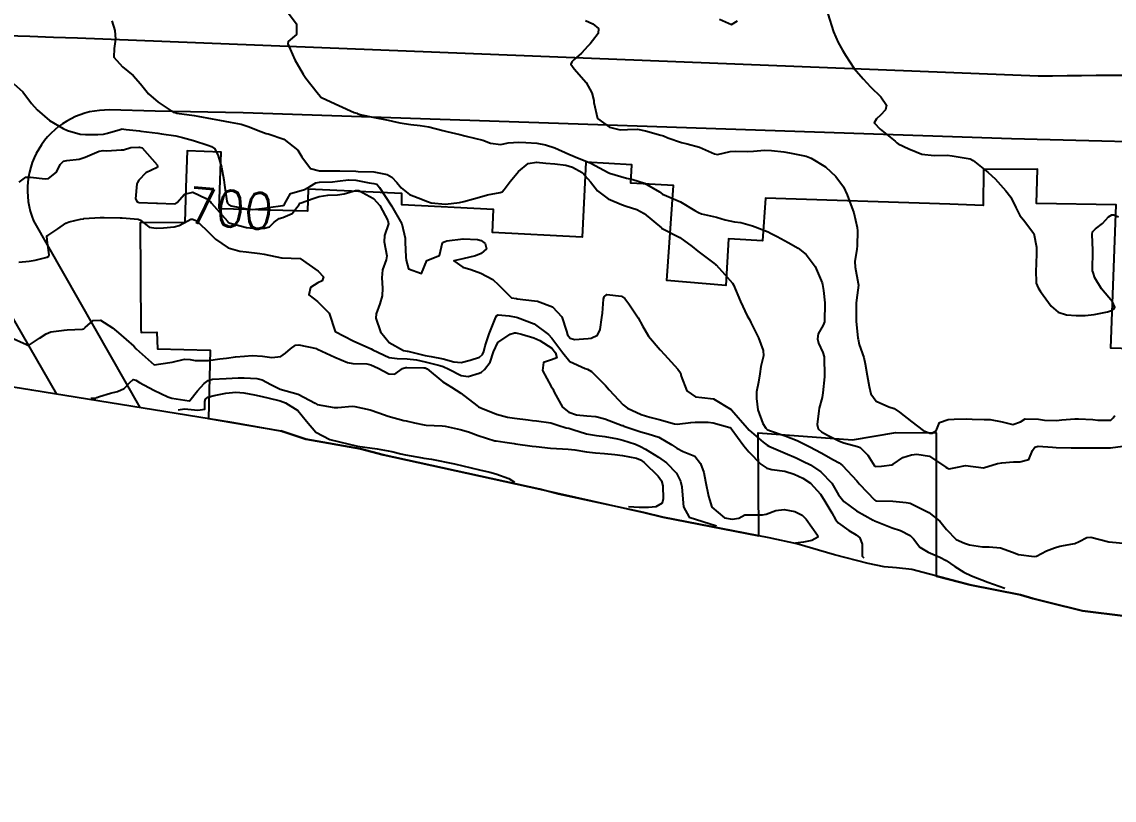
# Model space of a CAD drawing. Header units: metres. Extents: x 286371 to 293043, y 7462578 to 7466404.
# Drawn here: x 292609.2 to 292730.1, y 7462618.2 to 7462704.4 of the extents above; entities that cross this region are included whole.
import ezdxf
from ezdxf.enums import TextEntityAlignment as Align

# ---------------------------------------------------------------- set-up
doc = ezdxf.new("R2010")
doc.units = ezdxf.units.M
doc.header["$MEASUREMENT"] = 0
for name, color, linetype in [('Area', 45, 'Continuous'), ('Cotas', 45, 'Continuous'), ('Curvas de Nivel 1m', 11, 'Continuous'), ('Curvas de Nivel 5m', 15, 'Continuous'), ('Edificações', 30, 'Continuous'), ('Vias primárias', 230, 'Continuous')]:
    doc.layers.add(name, color=color, linetype=linetype)
doc.styles.add('Style-STANDARD', font='STANDARD.shx')

msp = doc.modelspace()

# ---------------------------------------------------------------- linework, layer by layer
at = {"layer": 'Area'}
msp.add_polyline3d([(292731.37, 7462638.57, 700.99), (292726.64, 7462639.15, 698.48), (292722.9, 7462640.09, 700.15), (292721.14, 7462640.53, 700.36), (292719.76, 7462640.92, 700.47), (292714.17, 7462642.04, 698.05), (292707.72, 7462643.73, 699.04), (292706.04, 7462643.93, 699.08), (292704.68, 7462644.05, 699.21), (292702.89, 7462644.42, 699.41), (292699.17, 7462645.38, 701.05), (292695, 7462646.6, 704.16), (292691.92, 7462647.24, 704.58), (292680.16, 7462649.52, 707.41), (292678.07, 7462650.07, 703.4), (292668.6, 7462652.09, 706.03), (292666.55, 7462652.64, 705.94), (292649.22, 7462656.43, 704.97), (292646.71, 7462657.09, 704.95), (292640.65, 7462658.19, 706.57), (292637.86, 7462659.1, 704.09), (292638.06, 7462659.04, 703.52), (292632.43, 7462660.04, 706.39), (292610.31, 7462663.6, 702.14), (292602.93, 7462664.8, 704.8)], dxfattribs=at)
at = {"layer": 'Curvas de Nivel 1m', "flags": 128}
for points, elevation in [([(292638.45, 7462705.69), (292639.59, 7462704.2), (292639.59, 7462703.01), (292638.68, 7462702.21), (292638.63, 7462701.97), (292639.43, 7462700.2), (292640.33, 7462698.62), (292640.64, 7462698.18), (292641.9, 7462696.57), (292642.21, 7462696.16), (292642.29, 7462696.07), (292642.46, 7462695.98), (292644.28, 7462695.15), (292646, 7462694.37), (292646.27, 7462694.28), (292646.4, 7462694.22), (292646.81, 7462694.09), (292648.26, 7462693.81), (292649.74, 7462693.52), (292650.25, 7462693.4), (292651.04, 7462693.22), (292652.25, 7462693.03), (292653.3, 7462692.93), (292654.25, 7462692.79), (292655.8, 7462692.38), (292656.24, 7462692.26), (292657.68, 7462691.91), (292658.23, 7462691.78), (292658.38, 7462691.75), (292660.23, 7462691.3), (292661.1, 7462690.98), (292662.22, 7462690.82), (292663.03, 7462691.02), (292664.22, 7462691.09), (292665, 7462691.03), (292666.22, 7462690.95), (292667.19, 7462690.79), (292668.21, 7462690.46), (292669.76, 7462689.73), (292670.2, 7462689.55), (292670.46, 7462689.46), (292672.19, 7462688.74), (292674.12, 7462687.72), (292674.17, 7462687.69), (292674.27, 7462687.66), (292676.16, 7462687.09), (292676.84, 7462686.94), (292678.15, 7462686.54), (292679.78, 7462685.58), (292680.13, 7462685.33), (292680.56, 7462685.14), (292682.12, 7462684.48), (292683.72, 7462683.52), (292684.1, 7462683.29), (292684.46, 7462683.15), (292686.09, 7462682.77), (292687.08, 7462682.48), (292688.09, 7462682.26), (292688.81, 7462682.17), (292690.08, 7462681.82), (292691.18, 7462681.4), (292691.81, 7462681.13), (292692.07, 7462681), (292692.81, 7462680.62), (292694.05, 7462679.98), (292695.14, 7462679.34), (292696.03, 7462678.62), (292697.04, 7462677.31), (292697.81, 7462675.48), (292697.86, 7462675.3), (292697.97, 7462674.63), (292698.09, 7462673.29), (292698.09, 7462673.16), (292698.06, 7462671.29), (292698.05, 7462671.16), (292697.92, 7462670.81), (292697.35, 7462669.86), (292697.28, 7462669.3), (292697.41, 7462668.83), (292697.87, 7462667.79), (292698.01, 7462667.29), (292698.03, 7462667.12), (292698.06, 7462665.29), (292698.05, 7462665.07), (292697.89, 7462663.3), (292697.79, 7462662.8), (292697.47, 7462661.61), (292697.42, 7462661.31), (292697.24, 7462659.81), (292697.36, 7462659.31), (292697.73, 7462658.98), (292698.4, 7462658.62), (292699.71, 7462657.95), (292700.21, 7462657.76), (292701.71, 7462657.38), (292701.81, 7462657.34), (292702, 7462657.24), (292702.86, 7462656.39), (292703.61, 7462655.21), (292703.64, 7462655.17), (292703.67, 7462655.14), (292704.39, 7462655.19), (292705.53, 7462655.33), (292705.68, 7462655.4), (292706.72, 7462656.13), (292707.69, 7462656.46), (292708.3, 7462656.53), (292709.69, 7462656.29), (292711.49, 7462655.09), (292711.67, 7462654.95), (292711.85, 7462654.91), (292712.8, 7462655.07), (292713.49, 7462655.24), (292713.68, 7462655.25), (292715.67, 7462655.02), (292717.21, 7462655.48), (292717.68, 7462655.57), (292718.98, 7462655.68), (292719.68, 7462655.66), (292720.69, 7462655.94), (292721.1, 7462656.94), (292721.35, 7462657.3), (292721.71, 7462657.42), (292723.31, 7462657.31), (292723.71, 7462657.27), (292725.36, 7462657.23), (292725.71, 7462657.23), (292727.36, 7462657.2), (292727.71, 7462657.21), (292729.32, 7462657.21), (292729.71, 7462657.2), (292731.1, 7462657.4)], 697), ([(292619.16, 7462704.5), (292619.48, 7462703.43), (292619.55, 7462702.5), (292619.41, 7462701.47), (292619.38, 7462700.5), (292620.35, 7462699.43), (292621.54, 7462698.47), (292622.32, 7462697.55), (292623.21, 7462696.44), (292624.29, 7462695.5), (292625.95, 7462694.4), (292626.27, 7462694.31), (292626.37, 7462694.29), (292628.27, 7462694.02), (292628.67, 7462693.95), (292630.26, 7462693.66), (292631.07, 7462693.51), (292632.25, 7462693.31), (292633.47, 7462693.06), (292634.24, 7462692.83), (292635.65, 7462692.25), (292636.23, 7462692.05), (292636.48, 7462691.99), (292638.22, 7462691.41), (292639.75, 7462690.19), (292640.19, 7462689.44), (292641.17, 7462688.17), (292642.17, 7462687.91), (292642.43, 7462687.89), (292644.17, 7462687.89), (292644.4, 7462687.89), (292646.17, 7462687.86), (292646.42, 7462687.84), (292648.17, 7462687.8), (292649.63, 7462687.51), (292650.16, 7462687.19), (292650.73, 7462686.6), (292651.21, 7462686.02), (292652.13, 7462685.29), (292653.06, 7462684.91), (292654.12, 7462684.49), (292654.51, 7462684.36), (292656.12, 7462684.21), (292657.64, 7462684.39), (292658.12, 7462684.5), (292659.22, 7462684.79), (292660.13, 7462685.07), (292660.76, 7462685.24), (292662.14, 7462685.5), (292662.39, 7462685.59), (292662.59, 7462685.84), (292663.28, 7462686.71), (292664.17, 7462687.81), (292665.25, 7462688.73), (292666.19, 7462688.86), (292667.21, 7462688.75), (292668.19, 7462688.66), (292669.41, 7462688.52), (292670.18, 7462688.3), (292671.24, 7462687.71), (292672.16, 7462686.67), (292672.92, 7462685.68), (292674.13, 7462684.79), (292675.6, 7462684.16), (292676.11, 7462684), (292677.29, 7462683.62), (292678.1, 7462683.19), (292680.02, 7462681.58), (292680.07, 7462681.53), (292680.16, 7462681.49), (292682.06, 7462680.5), (292683.41, 7462679.52), (292684.04, 7462679), (292685.81, 7462677.69), (292686.01, 7462677.54), (292686.08, 7462677.48), (292687.04, 7462676.43), (292687.88, 7462675.46), (292687.98, 7462675.29), (292688.76, 7462673.44), (292689.51, 7462671.85), (292689.75, 7462671.43), (292689.92, 7462671.11), (292690.74, 7462669.41), (292691.29, 7462667.99), (292691.31, 7462667.4), (292691.02, 7462666.23), (292690.9, 7462665.41), (292690.74, 7462664.49), (292690.55, 7462663.41), (292690.52, 7462662.69), (292690.67, 7462661.41), (292691.23, 7462659.92), (292691.56, 7462659.4), (292691.73, 7462659.25), (292691.99, 7462659.13), (292693.72, 7462658.56), (292695.03, 7462658.03), (292695.71, 7462657.7), (292696.43, 7462657.32), (292697.69, 7462656.65), (292699.07, 7462655.9), (292699.68, 7462655.55), (292700.05, 7462655.27), (292701.65, 7462653.55), (292701.79, 7462653.38), (292701.91, 7462653.24), (292703.62, 7462651.41), (292703.74, 7462651.34), (292705.62, 7462651.32), (292707.1, 7462651.15), (292707.55, 7462651.08), (292707.61, 7462651.06), (292707.77, 7462650.99), (292709.6, 7462650.04), (292710.83, 7462649.1), (292711.57, 7462648.16), (292712.63, 7462647.07), (292713.55, 7462646.65), (292714.12, 7462646.48), (292715.54, 7462646.25), (292716.3, 7462646.25), (292717.54, 7462646.13), (292718.86, 7462645.65), (292719.53, 7462645.42), (292721.28, 7462645.18), (292721.53, 7462645.23), (292722.64, 7462645.81), (292723.54, 7462646.15), (292724.12, 7462646.32), (292725.55, 7462646.59), (292725.79, 7462646.63), (292726.26, 7462646.86), (292727.11, 7462647.3), (292727.55, 7462647.33), (292729.54, 7462646.81), (292731.54, 7462646.61)], 698), ([(292671.59, 7462704.54), (292672.42, 7462704.19), (292673.05, 7462703.68), (292672.99, 7462703.1), (292672.39, 7462702.31), (292672.11, 7462701.97), (292671.87, 7462701.7), (292671.15, 7462700.94), (292670.36, 7462700.22), (292670.09, 7462699.99), (292669.98, 7462699.73), (292670.35, 7462699.2), (292671.68, 7462697.7), (292672.31, 7462696.55), (292672.52, 7462695.69), (292672.52, 7462695.46), (292672.92, 7462693.68), (292674.25, 7462692.73), (292675.44, 7462692.45), (292676.25, 7462692.47), (292677.36, 7462692.5), (292678.25, 7462692.35), (292679.95, 7462691.87), (292680.24, 7462691.77), (292680.73, 7462691.57), (292682.23, 7462691.04), (292682.86, 7462690.89), (292684.21, 7462690.53), (292685.9, 7462689.78), (292686.2, 7462689.71), (292687.63, 7462690.03), (292688.2, 7462690.09), (292689.56, 7462690.06), (292690.2, 7462690.07), (292691.43, 7462690.18), (292692.21, 7462690.17), (292693.56, 7462690.01), (292694.2, 7462689.9), (292696.02, 7462689.51), (292696.2, 7462689.46), (292696.59, 7462689.32), (292698.18, 7462688.33), (292699.31, 7462687.28), (292700.15, 7462686.13), (292700.56, 7462685.26), (292700.83, 7462684.55), (292701.3, 7462683.25), (292701.69, 7462681.63), (292701.72, 7462681.24), (292701.69, 7462679.6), (292701.66, 7462679.24), (292701.41, 7462677.85), (292701.46, 7462677.24), (292701.8, 7462675.42), (292701.81, 7462675.24), (292701.61, 7462673.59), (292701.58, 7462673.24), (292701.56, 7462671.61), (292701.57, 7462671.24), (292701.77, 7462669.36), (292701.78, 7462669.24), (292701.89, 7462668.66), (292702.4, 7462667.23), (292702.55, 7462666.53), (292702.8, 7462665.22), (292703.02, 7462664), (292703.21, 7462663.21), (292703.78, 7462662.38), (292705.2, 7462661.75), (292705.77, 7462661.59), (292706.35, 7462661.17), (292707.75, 7462660.09), (292708.99, 7462659.13), (292709.73, 7462658.86), (292709.98, 7462658.86), (292710.41, 7462659.1), (292710.81, 7462660.04), (292711.75, 7462660.37), (292712.43, 7462660.4), (292713.75, 7462660.44), (292714.4, 7462660.4), (292715.75, 7462660.36), (292716.4, 7462660.37), (292717.75, 7462660.11), (292718.92, 7462659.8), (292719.75, 7462660.11), (292720.29, 7462660.42), (292721.76, 7462660.38), (292722.41, 7462660.27), (292723.75, 7462660.26), (292724.33, 7462660.32), (292725.76, 7462660.42), (292726.18, 7462660.44), (292727.76, 7462660.36), (292728.31, 7462660.28), (292729.76, 7462660.3), (292730.04, 7462660.53), (292730.22, 7462660.81)], 696), ([(292608.32, 7462697.53), (292609.3, 7462696.66), (292610.28, 7462695.36), (292610.9, 7462694.64), (292612.26, 7462693.49), (292613.76, 7462692.59), (292614.24, 7462692.38), (292615.65, 7462691.97), (292616.23, 7462691.91), (292617.62, 7462691.91), (292618.24, 7462691.96), (292618.69, 7462692.06), (292620.07, 7462692.49), (292620.2, 7462692.53), (292620.24, 7462692.54), (292620.74, 7462692.48), (292622.24, 7462692.32), (292622.39, 7462692.31), (292624.24, 7462692.06), (292624.66, 7462691.99), (292626.23, 7462691.76), (292627, 7462691.61), (292628.22, 7462691.26), (292629.79, 7462690.76), (292630.21, 7462690.6), (292630.55, 7462690.33), (292630.94, 7462689.57), (292631.31, 7462688.32), (292631.55, 7462686.92), (292631.63, 7462686.31), (292631.89, 7462684.54), (292631.97, 7462684.31), (292632.11, 7462684.16), (292632.37, 7462684.04), (292634.11, 7462683.68), (292634.74, 7462683.63), (292636.11, 7462683.75), (292636.52, 7462683.83), (292638.11, 7462684.07), (292638.22, 7462684.11), (292638.28, 7462684.21), (292638.96, 7462685.38), (292640.14, 7462685.74), (292640.49, 7462685.83), (292641.09, 7462686.17), (292641.75, 7462686.57), (292642.15, 7462686.63), (292643.6, 7462686.69), (292644.15, 7462686.74), (292645.37, 7462686.9), (292646.16, 7462686.86), (292647.65, 7462686.57), (292648.15, 7462686.51), (292648.5, 7462686.41), (292648.81, 7462686.05), (292650.11, 7462684.03), (292651.26, 7462682.02), (292651.62, 7462680.45), (292651.62, 7462680.01), (292651.72, 7462678.32), (292651.76, 7462678.01), (292652.01, 7462677.05), (292653.46, 7462676.53), (292654.02, 7462677.97), (292655.45, 7462678.53), (292655.78, 7462679.95), (292656.06, 7462680.09), (292656.26, 7462680.15), (292658.06, 7462680.38), (292659.65, 7462680.29), (292660.06, 7462680.2), (292660.49, 7462679.87), (292660.65, 7462679.26), (292660.04, 7462678.75), (292659.42, 7462678.5), (292658.03, 7462678.17), (292657.02, 7462677.92), (292658.01, 7462677.22), (292658.92, 7462676.97), (292660, 7462676.58), (292661.34, 7462675.85), (292661.98, 7462675.26), (292663.42, 7462673.82), (292663.95, 7462673.75), (292664.02, 7462673.74), (292665.95, 7462673.5), (292666.28, 7462673.45), (292667.94, 7462672.85), (292668.99, 7462671.74), (292669.49, 7462670.14), (292669.62, 7462669.73), (292669.89, 7462669.36), (292670.39, 7462669.21), (292671.89, 7462669.33), (292672.22, 7462669.36), (292672.92, 7462669.68), (292673.24, 7462670.34), (292673.42, 7462671.67), (292673.47, 7462672.14), (292673.58, 7462673.67), (292673.67, 7462673.95), (292673.96, 7462674.22), (292675.59, 7462674.01), (292675.96, 7462673.77), (292676.08, 7462673.63), (292676.41, 7462673.17), (292677.42, 7462671.61), (292677.91, 7462670.73), (292678.59, 7462669.59), (292679.87, 7462668.06), (292680.35, 7462667.57), (292681.84, 7462665.94), (292682.13, 7462665.54), (292682.2, 7462665.16), (292682.83, 7462663.53), (292683.79, 7462662.86), (292684.49, 7462662.81), (292685.79, 7462662.63), (292687.73, 7462661.46), (292687.77, 7462661.41), (292689.5, 7462659.43), (292689.73, 7462659.19), (292691.26, 7462657.85), (292691.71, 7462657.5), (292691.89, 7462657.39), (292693.69, 7462656.63), (292694.93, 7462656.1), (292695.68, 7462655.75), (292696.52, 7462655.32), (292697.66, 7462654.56), (292698.88, 7462653.29), (292699.63, 7462652.03), (292700.2, 7462651.27), (292701.6, 7462650.23), (292703.44, 7462649.22), (292703.58, 7462649.14), (292703.71, 7462649.09), (292705.57, 7462648.36), (292706.46, 7462648.06), (292707.56, 7462647.51), (292707.9, 7462647.14), (292708.62, 7462646.22), (292709.53, 7462645.67), (292710.85, 7462645.09), (292711.52, 7462644.73), (292712.49, 7462644.09), (292713.5, 7462643.45), (292714.33, 7462643.04), (292716.13, 7462642.35), (292718.02, 7462641.67)], 699), ([(292608.88, 7462677.8), (292610.01, 7462677.91), (292610.66, 7462677.99), (292612.02, 7462678.32), (292612.19, 7462678.44), (292612.24, 7462678.61), (292612.04, 7462679.94), (292611.95, 7462680.62), (292611.98, 7462680.69), (292612.06, 7462680.75), (292613.17, 7462681.49), (292614.08, 7462682.09), (292614.42, 7462682.24), (292615.71, 7462682.56), (292616.04, 7462682.6), (292616.08, 7462682.61), (292617.87, 7462682.75), (292618.09, 7462682.75), (292618.31, 7462682.74), (292620.09, 7462682.71), (292620.29, 7462682.7), (292622.09, 7462682.54), (292622.33, 7462682.45), (292623.31, 7462681.67), (292624.07, 7462681.55), (292624.88, 7462681.6), (292626.07, 7462681.7), (292626.63, 7462681.83), (292627.58, 7462682.37), (292627.91, 7462682.54), (292628.09, 7462682.55), (292628.56, 7462682.36), (292630.06, 7462680.91), (292630.64, 7462680.33), (292632.04, 7462679.37), (292633.32, 7462679), (292634.03, 7462678.93), (292635.55, 7462678.74), (292636.03, 7462678.66), (292637.96, 7462678.28), (292638.02, 7462678.27), (292640.02, 7462678.18), (292642, 7462676.77), (292642.58, 7462676.15), (292642.43, 7462675.71), (292641.98, 7462675.49), (292641.16, 7462674.99), (292640.98, 7462674.17), (292641.95, 7462673.43), (292643.22, 7462672.14), (292643.9, 7462670.12), (292645.88, 7462669.07), (292647.63, 7462668.31), (292647.87, 7462668.18), (292648.05, 7462668.06), (292649.85, 7462667.23), (292650.77, 7462667.1), (292651.85, 7462667.06), (292652.89, 7462666.95), (292653.85, 7462666.75), (292655.47, 7462666.32), (292655.84, 7462666.22), (292656.48, 7462665.93), (292657.82, 7462665.24), (292658.61, 7462665.12), (292659.83, 7462665.48), (292660.1, 7462665.61), (292660.42, 7462665.88), (292661.03, 7462666.69), (292661.41, 7462667.86), (292661.88, 7462668.88), (292663.28, 7462669.82), (292663.74, 7462669.97), (292663.9, 7462669.97), (292664.51, 7462669.81), (292665.89, 7462669.39), (292666.55, 7462669.11), (292667.87, 7462668.24), (292668.28, 7462667.75), (292668.42, 7462667.18), (292667.85, 7462666.95), (292666.95, 7462666.67), (292666.86, 7462665.77), (292667.81, 7462664), (292667.97, 7462663.75), (292668.15, 7462663.4), (292669.06, 7462661.74), (292669.77, 7462661.16), (292670.61, 7462660.87), (292671.76, 7462660.76), (292672.76, 7462660.68), (292673.76, 7462660.44), (292675.67, 7462659.71), (292675.74, 7462659.68), (292675.85, 7462659.63), (292677.73, 7462658.99), (292678.55, 7462658.77), (292679.73, 7462658.4), (292681.17, 7462657.55), (292681.71, 7462657.18), (292682.4, 7462656.83), (292683.69, 7462656.29), (292684.35, 7462655.5), (292684.69, 7462654.47), (292684.88, 7462653.5), (292685.23, 7462651.88), (292685.32, 7462651.49), (292685.6, 7462650.66), (292687.01, 7462649.46), (292687.84, 7462649.32), (292688.57, 7462649.44), (292689.24, 7462649.78), (292689.59, 7462649.81), (292691.2, 7462649.79), (292691.59, 7462649.88), (292692.69, 7462650.29), (292693.6, 7462650.38), (292694.78, 7462650.16), (292695.59, 7462649.76), (292696.02, 7462649.33), (292697.3, 7462647.56), (292697.33, 7462647.31), (292696.67, 7462646.94), (292695.74, 7462646.78), (292694.87, 7462646.67)], 701), ([(292607.89, 7462669.49), (292609.73, 7462668.65), (292609.87, 7462668.59), (292609.93, 7462668.59), (292610.04, 7462668.64), (292611.14, 7462669.37), (292611.89, 7462669.86), (292612.42, 7462670.08), (292613.9, 7462670.27), (292614.2, 7462670.28), (292615.9, 7462670.36), (292616.05, 7462670.4), (292616.21, 7462670.55), (292617.11, 7462671.34), (292617.92, 7462671.36), (292619.22, 7462670.5), (292619.9, 7462669.96), (292621.58, 7462668.47), (292621.87, 7462668.19), (292623.84, 7462666.43), (292625.59, 7462666.66), (292625.85, 7462666.71), (292627.2, 7462667.04), (292627.85, 7462667), (292628.39, 7462666.9), (292629.85, 7462666.91), (292631.11, 7462667.06), (292631.86, 7462667.15), (292632.87, 7462667.28), (292633.86, 7462667.37), (292634.69, 7462667.43), (292635.86, 7462667.38), (292636.86, 7462667.23), (292637.86, 7462667.35), (292638.39, 7462667.69), (292638.96, 7462668.2), (292639.49, 7462668.58), (292639.88, 7462668.61), (292641.82, 7462668.21), (292641.87, 7462668.19), (292641.94, 7462668.15), (292643.85, 7462667.25), (292645.27, 7462666.68), (292645.84, 7462666.56), (292647.4, 7462666.51), (292647.84, 7462666.43), (292648.65, 7462666.05), (292649.82, 7462665.41), (292650.49, 7462665.36), (292651.34, 7462666.01), (292651.72, 7462666.12), (292651.84, 7462666.13), (292653.72, 7462666.09), (292653.84, 7462666.08), (292654.08, 7462665.97), (292655.81, 7462664.54), (292656.75, 7462663.93), (292657.79, 7462663.28), (292659.58, 7462661.89), (292659.77, 7462661.76), (292660, 7462661.65), (292661.76, 7462660.93), (292662.98, 7462660.61), (292663.75, 7462660.5), (292665.24, 7462660.31), (292665.75, 7462660.26), (292666.18, 7462660.22), (292667.75, 7462659.98), (292668.55, 7462659.74), (292669.45, 7462659.44), (292669.74, 7462659.38), (292670.2, 7462659.25), (292671.73, 7462658.78), (292672.82, 7462658.59), (292673.73, 7462658.48), (292675.15, 7462658.22), (292675.72, 7462658.06), (292677.15, 7462657.61), (292677.71, 7462657.37), (292678.23, 7462657.07), (292679.69, 7462656.18), (292680.56, 7462655.56), (292681.66, 7462654.4), (292682.12, 7462653.54), (292682.26, 7462652.91), (292682.38, 7462651.53), (292682.46, 7462650.67), (292683.07, 7462649.52), (292686.1, 7462648.56)], 702), ([(292616.85, 7462662.72), (292617.08, 7462662.71), (292617.26, 7462662.71), (292617.38, 7462662.73), (292617.51, 7462662.8), (292617.79, 7462662.92), (292619.02, 7462663.28), (292619.8, 7462663.44), (292620.51, 7462663.78), (292621.15, 7462664.47), (292621.52, 7462664.77), (292621.82, 7462664.71), (292622.23, 7462664.46), (292623.8, 7462663.6), (292625.35, 7462662.86), (292625.79, 7462662.72), (292627.74, 7462662.42), (292627.79, 7462662.45), (292628.64, 7462663.52), (292629.38, 7462664.35), (292629.82, 7462664.68), (292630.29, 7462664.81), (292631.82, 7462664.9), (292633.15, 7462664.96), (292633.82, 7462664.96), (292635.2, 7462664.88), (292635.82, 7462664.74), (292636.78, 7462664.23), (292637.8, 7462663.71), (292638.47, 7462663.53), (292639.79, 7462663.16), (292641.66, 7462662.16), (292641.77, 7462662.08), (292641.9, 7462662.02), (292643.77, 7462661.7), (292644.19, 7462661.7), (292645.77, 7462661.82), (292646.06, 7462661.8), (292647.76, 7462661.41), (292648.71, 7462661.1), (292649.75, 7462660.73), (292651.5, 7462660.25), (292651.75, 7462660.2), (292652.66, 7462659.99), (292653.74, 7462659.77), (292653.97, 7462659.74), (292655.74, 7462659.65), (292656.07, 7462659.6), (292657.73, 7462659.26), (292658.65, 7462658.98), (292659.72, 7462658.6), (292661.56, 7462658.01), (292661.72, 7462657.98), (292662.67, 7462657.84), (292663.71, 7462657.69), (292663.86, 7462657.67), (292665.71, 7462657.4), (292666.15, 7462657.35), (292667.71, 7462657.19), (292669.06, 7462657.09), (292669.7, 7462657.07), (292670.42, 7462657), (292671.7, 7462656.78), (292672.72, 7462656.65), (292673.7, 7462656.59), (292674.85, 7462656.49), (292675.7, 7462656.38), (292677.24, 7462656.07), (292677.69, 7462655.89), (292678.1, 7462655.6), (292679.65, 7462654.07), (292680.03, 7462653.57), (292680.18, 7462653.02), (292680.19, 7462651.57), (292680.08, 7462651.09), (292679.4, 7462650.68), (292678.56, 7462650.6), (292677.53, 7462650.62), (292676.37, 7462650.67)], 703), ([(292626.51, 7462661.44), (292627.22, 7462661.52), (292628.7, 7462661.38), (292629.47, 7462661.5), (292629.46, 7462662.35), (292629.53, 7462662.61), (292629.79, 7462662.82), (292630.49, 7462663.03), (292631.8, 7462663.28), (292632.89, 7462663.38), (292633.79, 7462663.32), (292634.95, 7462663.1), (292635.79, 7462662.92), (292637.52, 7462662.48), (292637.78, 7462662.41), (292638.39, 7462662.21), (292639.76, 7462661.35), (292640.72, 7462660.17), (292641.73, 7462658.94), (292643.29, 7462658.13), (292646.35, 7462657.42), (292648.52, 7462657.11), (292650.16, 7462656.8), (292651.16, 7462656.55), (292651.69, 7462656.43), (292653.55, 7462656.11), (292653.69, 7462656.09), (292654.54, 7462655.96), (292657.11, 7462655.45), (292659.87, 7462654.78), (292661.02, 7462654.51), (292661.66, 7462654.35), (292663.11, 7462653.83), (292663.74, 7462653.4)], 704)]:
    msp.add_lwpolyline(points, dxfattribs=dict(at, elevation=elevation))
at = {"layer": 'Curvas de Nivel 5m', "flags": 128}
for points, elevation in [([(292698.44, 7462705.29), (292699.06, 7462703.28), (292699.56, 7462702.11), (292700.05, 7462701.27), (292700.38, 7462700.73), (292701.36, 7462699.25), (292702.33, 7462698.08), (292703.16, 7462697.22), (292704.3, 7462696.1), (292704.92, 7462695.19), (292704.8, 7462694.67), (292704.27, 7462694.07), (292703.81, 7462693.67), (292703.57, 7462693.21), (292704.24, 7462692.5), (292705.9, 7462691.18), (292706.07, 7462691.02), (292706.22, 7462690.89), (292707.41, 7462690.35), (292708.21, 7462689.99), (292708.83, 7462689.76), (292710.2, 7462689.6), (292711.66, 7462689.64), (292712.2, 7462689.58), (292713.98, 7462689.28), (292714.2, 7462689.22), (292714.54, 7462689.05), (292716.17, 7462687.73), (292716.94, 7462687.01), (292718.14, 7462685.7), (292718.68, 7462684.99), (292719.26, 7462683.83), (292719.69, 7462682.97), (292720.1, 7462682.46), (292721.24, 7462680.95), (292721.54, 7462679.45), (292721.53, 7462678.94), (292721.5, 7462677.46), (292721.46, 7462676.94), (292721.49, 7462675.44), (292721.72, 7462674.94), (292721.97, 7462674.55), (292723.17, 7462672.92), (292723.93, 7462672.26), (292724.87, 7462671.95), (292725.93, 7462671.87), (292726.94, 7462671.86), (292727.93, 7462671.98), (292729.4, 7462672.28), (292729.94, 7462672.46), (292730.12, 7462672.62), (292730.2, 7462672.8), (292729.95, 7462673.4), (292728.74, 7462674.82), (292727.99, 7462676.05), (292727.79, 7462676.63), (292727.75, 7462676.84), (292727.75, 7462677.1), (292727.77, 7462678.84), (292727.76, 7462679.11), (292727.69, 7462680.84), (292727.75, 7462681.16), (292728.08, 7462681.49), (292728.85, 7462682.06), (292729.52, 7462682.81), (292729.88, 7462683.04), (292730.11, 7462683.02), (292730.6, 7462682.8)], 695), ([(292686.43, 7462704.69), (292687.77, 7462704.11), (292688.43, 7462704.51)], 695), ([(292608.92, 7462686.66), (292609.63, 7462687.19), (292610.16, 7462687.19), (292611.78, 7462687), (292612.16, 7462687.06), (292613.03, 7462687.75), (292613.44, 7462688.6), (292613.82, 7462688.96), (292614.19, 7462689.04), (292615.55, 7462689.21), (292616.2, 7462689.4), (292617.76, 7462690.07), (292618.21, 7462690.17), (292618.59, 7462690.13), (292620.21, 7462690.21), (292620.46, 7462690.23), (292621.25, 7462690.47), (292622.14, 7462690.53), (292622.22, 7462690.52), (292622.53, 7462690.45), (292624.18, 7462688.55), (292624.23, 7462688.42), (292624.23, 7462688.36), (292624.17, 7462688.28), (292622.92, 7462687.69), (292622.15, 7462686.85), (292622, 7462686.6), (292621.94, 7462686.46), (292621.79, 7462684.79), (292621.98, 7462684.46), (292622.08, 7462684.42), (292622.11, 7462684.42), (292622.16, 7462684.4), (292624.11, 7462684.32), (292624.22, 7462684.31), (292626.11, 7462684.25), (292626.23, 7462684.27), (292626.41, 7462684.39), (292627.19, 7462685.32), (292628.13, 7462685.54), (292629.62, 7462684.85), (292630.12, 7462684.44), (292630.21, 7462684.33), (292630.77, 7462683.66), (292631.95, 7462682.31), (292632.08, 7462682.19), (292632.27, 7462682.11), (292634.07, 7462681.62), (292634.79, 7462681.54), (292636.07, 7462681.56), (292636.6, 7462681.71), (292637.14, 7462682.23), (292637.69, 7462682.62), (292638.09, 7462682.74), (292639.13, 7462683.16), (292639.9, 7462684.19), (292639.99, 7462684.31), (292640.12, 7462684.37), (292641.45, 7462684.84), (292642.13, 7462685.05), (292643.08, 7462685.19), (292644.13, 7462685.25), (292644.89, 7462685.36), (292646.14, 7462685.74), (292646.52, 7462685.71), (292648.13, 7462684.84), (292648.83, 7462684.05), (292649.72, 7462682.41), (292649.78, 7462682.04), (292649.36, 7462680.75), (292649.33, 7462680.05), (292649.59, 7462678.48), (292649.54, 7462678.04), (292649.11, 7462676.94), (292649.04, 7462676.05), (292649.14, 7462674.89), (292649.08, 7462674.05), (292648.82, 7462673.18), (292648.44, 7462672.06), (292648.4, 7462671.58), (292648.89, 7462670.05), (292649.88, 7462668.89), (292651.44, 7462668.01), (292651.86, 7462667.93), (292651.95, 7462667.91), (292653.86, 7462667.45), (292654.5, 7462667.32), (292655.85, 7462667.07), (292657.03, 7462666.75), (292657.85, 7462666.67), (292658.82, 7462666.93), (292659.85, 7462667.27), (292660.2, 7462667.54), (292660.34, 7462667.88), (292660.51, 7462668.51), (292660.95, 7462669.86), (292661.59, 7462671.52), (292661.75, 7462671.85), (292661.93, 7462671.95), (292663.16, 7462671.83), (292663.92, 7462671.69), (292664.07, 7462671.66), (292665.91, 7462670.97), (292667.5, 7462669.76), (292667.89, 7462669.36), (292669.11, 7462667.74), (292669.85, 7462666.78), (292671.55, 7462665.99), (292671.84, 7462665.92), (292672.27, 7462665.69), (292673.81, 7462664.11), (292674.23, 7462663.66), (292675.78, 7462661.97), (292676.24, 7462661.63), (292677.76, 7462660.91), (292678.73, 7462660.62), (292679.76, 7462660.34), (292681.44, 7462659.86), (292681.75, 7462659.83), (292683.25, 7462660.03), (292683.75, 7462660.06), (292685.18, 7462660.07), (292685.75, 7462660), (292687.6, 7462659.46), (292687.74, 7462659.35), (292689.15, 7462657.43), (292689.69, 7462656.77), (292691.03, 7462655.4), (292691.67, 7462654.96), (292692.22, 7462654.83), (292693.66, 7462654.62), (292694.72, 7462654.29), (292695.65, 7462653.87), (292696.5, 7462653.32), (292697.63, 7462652.08), (292698.11, 7462651.3), (292698.86, 7462650.02), (292699.29, 7462649.28), (292699.58, 7462648.92), (292700.75, 7462648.07), (292701.56, 7462647.57), (292701.98, 7462647.24), (292702.22, 7462646.56), (292702.23, 7462645.23), (292702.43, 7462645.04)], 700)]:
    msp.add_lwpolyline(points, dxfattribs=dict(at, elevation=elevation))
at = {"layer": 'Edificações'}
for points in [[(292740.01, 7462667.92), (292729.76, 7462668.25), (292730.34, 7462684.14), (292721.54, 7462684.27), (292721.66, 7462688.07), (292715.68, 7462688.06), (292715.62, 7462684.07), (292711.95, 7462684.2), (292691.54, 7462684.88), (292691.21, 7462680.13), (292688.09, 7462680.35), (292687.44, 7462680.37), (292687.13, 7462675.2), (292680.6, 7462675.74), (292681.36, 7462686.27), (292676.62, 7462686.54), (292676.74, 7462688.57), (292671.64, 7462688.86), (292671.23, 7462680.54), (292661.29, 7462681.06), (292661.4, 7462683.62), (292651.25, 7462684.13), (292651.28, 7462685.4), (292640.9, 7462685.86), (292640.81, 7462683.45), (292631.28, 7462683.68), (292631.06, 7462683.74), (292631.25, 7462689.96), (292627.49, 7462690.11), (292627.37, 7462686.06), (292627.25, 7462682.19), (292622.3, 7462682.14), (292622.39, 7462670.36), (292622.41, 7462670), (292624.16, 7462670.03), (292624.22, 7462668.17), (292630.04, 7462668.05), (292629.88, 7462660.45), (292632.43, 7462660.04), (292637.86, 7462659.1), (292640.65, 7462658.19), (292646.71, 7462657.09), (292649.22, 7462656.43), (292666.55, 7462652.64), (292678.07, 7462650.07), (292680.16, 7462649.52), (292690.79, 7462647.46), (292690.73, 7462658.88), (292701.18, 7462658.11), (292705.96, 7462658.92), (292710.41, 7462658.87), (292710.44, 7462643.02), (292714.17, 7462642.04), (292719.76, 7462640.92), (292721.14, 7462640.53), (292722.9, 7462640.09), (292726.64, 7462639.15), (292731.37, 7462638.57)], [(292631.07, 7462683.69), (292631.28, 7462683.68)]]:
    msp.add_lwpolyline(points, dxfattribs=at)
at = {"layer": 'Vias primárias'}
msp.add_lwpolyline([(292898.41, 7462679.05), (292872.89, 7462687.23, 0.063568), (292824.56, 7462696.18, 0.017395), (292721.71, 7462698.37), (292615.36, 7462702.58, 0.032702), (292530.87, 7462700.39, -0.008555), (292465.28, 7462695.52)], format="xyb", dxfattribs=at)
for points, elevation in [([(292613.08, 7462663.15), (292597.84, 7462689.59, 0.308578), (292585.47, 7462695.56), (292505.75, 7462690.85), (292486.31, 7462689.68), (292478.17, 7462689.19), (292475.85, 7462688.97, 0.468549), (292470.59, 7462681.21), (292472.77, 7462662.93)], 702.68), ([(292788.23, 7462620.19, 0.00143), (292824.1, 7462618.25, 0.082494), (292838.39, 7462619.87), (292867.29, 7462640.83), (292894.84, 7462661.36, 0.282574), (292897.83, 7462668.84, 0.257485), (292896.02, 7462671.09, 0.024827), (292891.9, 7462672.56), (292856.7, 7462683.27, 0.063645), (292822.55, 7462689.07), (292764.44, 7462690.25), (292718.76, 7462691.46), (292633.69, 7462694.31), (292623.96, 7462694.51), (292618.91, 7462694.64, 0.543862), (292610.5, 7462682.37), (292622.27, 7462661.67)], 705.21)]:
    msp.add_lwpolyline(points, format="xyb", dxfattribs=dict(at, elevation=elevation))

# ---------------------------------------------------------------- texts
at = {"layer": 'Cotas', "style": 'Style-STANDARD'}
msp.add_text('700', height=4, rotation=355.3434, dxfattribs=at).set_placement((292632.31, 7462683.72, 700), align=Align.MIDDLE_CENTER)

doc.saveas('drawing.dxf')
